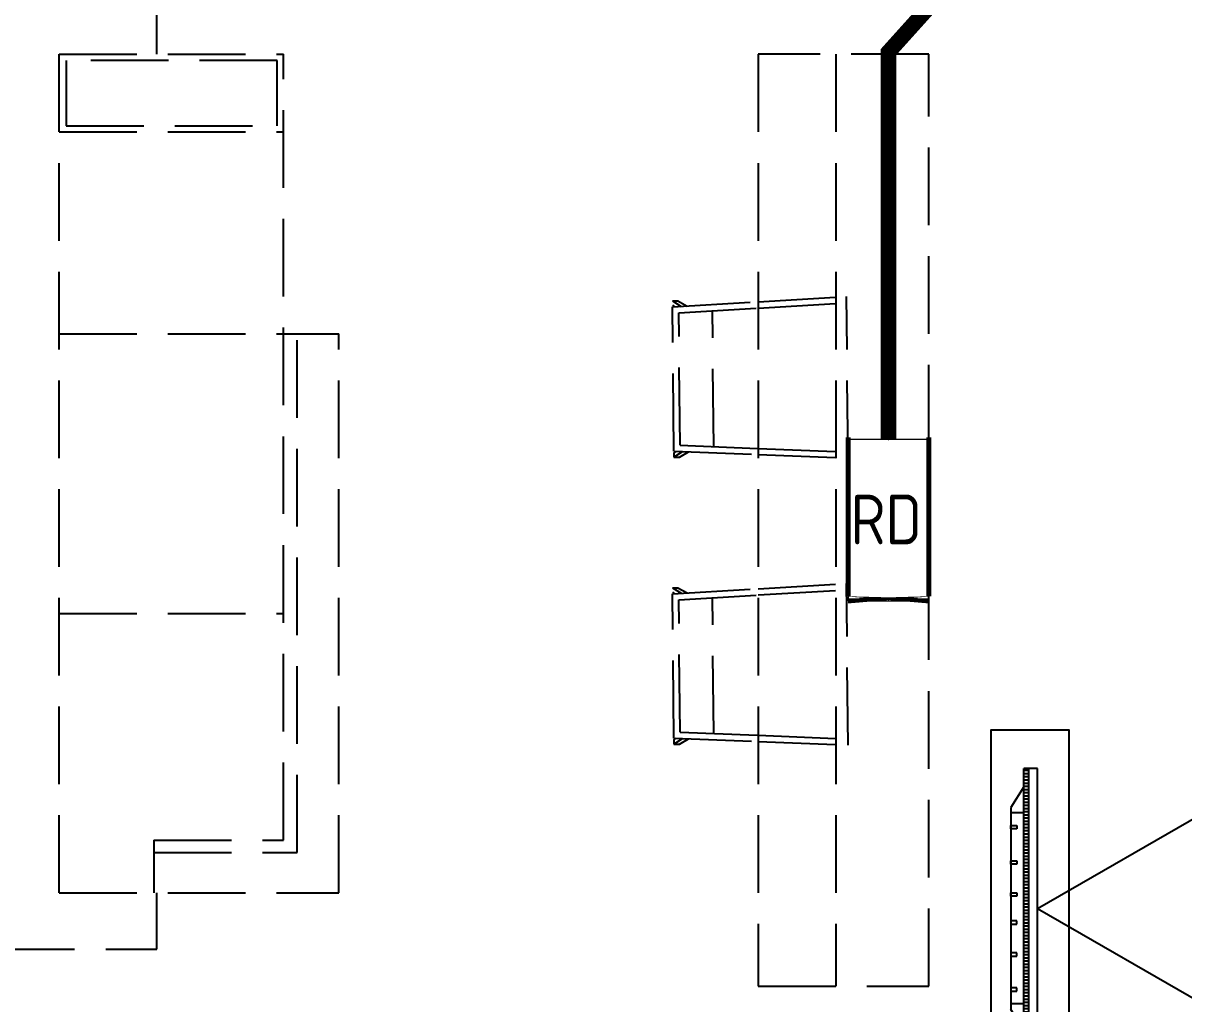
# Model space of a CAD drawing. Extents: x 2803505 to 5851001, y -1372902 to 24339.
# Drawn here: x 3287747 to 3291483, y -946080 to -942923 of the extents above; entities that cross this region are included whole.
import ezdxf
from ezdxf.enums import TextEntityAlignment as Align

# ---------------------------------------------------------------- set-up
doc = ezdxf.new("R2010")
doc.units = 0
doc.header["$LTSCALE"] = 1000
doc.header["$MEASUREMENT"] = 0
doc.linetypes.add('A户型$0$DASH', pattern=[0.35, 0.25, -0.1])
doc.linetypes.add('DASH', pattern=[0.35, 0.25, -0.1])
doc.layers.get('0').update_dxf_attribs({"linetype": 'CONTINUOUS'})
for name, color, linetype in [('!!电气', 1, 'CONTINUOUS'), ('3.5方案汇报，与郭总、侯月琴确定户型_t8$0$2020.03.04 -1安徽标准化洋房户型(UA）_t8_t8$0$fur', 252, 'CONTINUOUS'), ('3.5方案汇报，与郭总、侯月琴确定户型_t8$0$2020.03.04 -1安徽标准化洋房户型(UA）_t8_t8$0$FURN', 252, 'CONTINUOUS'), ('5fur', 175, 'CONTINUOUS'), ('WIRE-综合布线', 5, 'DASH')]:
    doc.layers.add(name, color=color, linetype=linetype)
doc.layers.add('EQUIP-消防', color=3, linetype='CONTINUOUS', lineweight=20)
doc.styles.get("Standard").update_dxf_attribs({"font": 'gbenor.shx', "bigfont": 'gbcbig.shx'})

# ---------------------------------------------------------------- blocks, each defined once
blk = doc.blocks.new('FGDGDGRDGRRD')
at = {"layer": '5fur', "color": 252, "linetype": 'A户型$0$DASH'}
for p, q in [((426049.7, 366458.3), (426049.7, 366694.8)), ((425734.9, 363758.3), (425734.9, 366458.3)), ((425734.9, 366458.3), (426457.1, 366458.3)), ((426437.1, 366438.3), (425757.1, 366438.3)), ((425757.1, 366438.3), (425757.1, 366228.3)), ((426437.1, 366228.3), (426437.1, 366438.3)), ((426457.1, 363928.3), (426457.1, 366458.3)), ((428534.8, 366458.3), (427984.8, 366458.3)), ((427984.8, 366458.3), (427984.8, 363458.3)), ((428234.8, 366458.3), (428234.8, 363458.3)), ((428534.8, 363458.3), (428534.8, 366458.3)), ((425734.9, 366208.3), (426457.1, 366208.3)), ((425757.1, 366228.3), (426437.1, 366228.3)), ((427984.8, 365661.4), (428269.5, 365678.2)), ((428274.6, 365158.1), (428269.5, 365678.2)), ((427709.2, 365664.3), (427726.5, 365664.5)), ((427709.2, 365664.3), (427737.5, 365646.7)), ((427709.3, 365650.7), (427716.2, 365645.4)), ((427709.4, 365645), (427984.8, 365661.4)), ((427713.9, 365180.3), (427709.4, 365645)), ((427726.5, 365664.5), (427756.5, 365647.8)), ((427729.6, 365626.2), (427984.8, 365641.3)), ((427984.8, 365641.3), (428269.7, 365658.2)), ((427733.7, 365199.5), (427729.6, 365626.2)), ((427842.2, 365195.2), (427837.9, 365632.6)), ((425734.9, 365558.3), (426634.9, 365558.3)), ((426501.6, 363888.3), (426501.6, 365558.3)), ((426634.9, 363758.3), (426634.9, 365558.3)), ((427733.7, 365199.5), (427984.8, 365189.6)), ((427713.9, 365180.3), (427984.8, 365169.6)), ((427714, 365174.6), (427720.8, 365180)), ((427714, 365174.6), (427714.1, 365161)), ((427714.1, 365161), (427742, 365179.2)), ((427714.1, 365161), (427731.4, 365161.2)), ((427731.4, 365161.2), (427761.1, 365178.4)), ((427984.8, 365189.6), (428274.4, 365178.1)), ((427984.8, 365169.6), (428274.6, 365158.1)), ((427984.8, 364737.6), (428269.5, 364754.5)), ((428274.6, 364234.3), (428269.5, 364754.5)), ((427709.2, 364740.6), (427726.5, 364740.7)), ((427709.2, 364740.6), (427737.5, 364722.9)), ((427709.3, 364727), (427716.2, 364721.7)), ((427709.4, 364721.3), (427984.8, 364737.6)), ((427713.9, 364256.6), (427709.4, 364721.3)), ((427726.5, 364740.7), (427756.5, 364724.1)), ((427729.6, 364702.4), (427984.8, 364717.6)), ((427842.2, 364271.5), (427837.9, 364708.9)), ((427984.8, 364717.6), (428269.7, 364734.4)), ((427733.7, 364275.8), (427729.6, 364702.4)), ((425734.9, 364658.3), (426457.1, 364658.3)), ((427733.7, 364275.8), (427984.8, 364265.8)), ((427984.8, 364265.8), (428274.4, 364254.4)), ((427713.9, 364256.6), (427984.8, 364245.8)), ((427714, 364250.9), (427720.8, 364256.3)), ((427714, 364250.9), (427714.1, 364237.3)), ((427714.1, 364237.3), (427742, 364255.4)), ((427714.1, 364237.3), (427731.4, 364237.4)), ((427731.4, 364237.4), (427761.1, 364254.7)), ((427984.8, 364245.8), (428274.6, 364234.3)), ((426039.6, 363928.3), (426457.1, 363928.3)), ((426039.6, 363928.3), (426039.6, 363758.3)), ((426039.6, 363888.3), (426501.6, 363888.3)), ((425734.9, 363758.3), (426634.9, 363758.3)), ((426049.7, 363577.1), (426049.7, 363758.3)), ((423434.8, 363577.1), (426049.7, 363577.1)), ((427984.8, 363458.3), (428534.8, 363458.3))]:
    blk.add_line(p, q, dxfattribs=at)
blk = doc.blocks.new('3.5方案汇报，与郭总、侯月琴确定户型_t8$0$2020.03.04 -1安徽标准化洋房户型(UA）_t8_t8$0$sdfgsdfgsdfg')
at = {"layer": '3.5方案汇报，与郭总、侯月琴确定户型_t8$0$2020.03.04 -1安徽标准化洋房户型(UA）_t8_t8$0$FURN'}
h = blk.add_hatch(dxfattribs=at)
h.set_pattern_fill('ANSI31', color=256, scale=100, angle=225, style=0)
h.set_pattern_definition([(360, (-130272.125, -44238.089), (4e-15, 9.152), [])])
h.paths.add_polyline_path([(-68957.8, -54984.3), (-68957.8, -54178.9), (-68972, -54178.9), (-68972, -54984.3)])
for p, q in [((-68997.5, -54581.6), (-70393.9, -53775.4)), ((-68957.8, -54178.9), (-68997.5, -54178.9)), ((-68997.5, -54178.9), (-68997.5, -54984.3)), ((-68972, -54178.9), (-68972, -54984.3)), ((-68957.8, -54178.9), (-68957.8, -54984.3)), ((-68957.8, -54230.8), (-68920, -54290.5)), ((-68920, -54872.7), (-68920, -54290.5)), ((-68957.8, -54306.5), (-68920, -54306.5)), ((-68937.6, -54343.1), (-68937.6, -54352.6)), ((-68920, -54343.1), (-68937.6, -54343.1)), ((-68937.6, -54352.6), (-68920, -54352.6)), ((-68920, -54352.6), (-68920, -54343.1)), ((-68937.6, -54444.2), (-68937.6, -54453.8)), ((-68920, -54444.2), (-68937.6, -54444.2)), ((-68937.6, -54453.8), (-68920, -54453.8)), ((-68920, -54453.8), (-68920, -54444.2)), ((-68937.6, -54536.4), (-68937.6, -54546)), ((-68920, -54536.4), (-68937.6, -54536.4)), ((-68937.6, -54546), (-68920, -54546)), ((-68920, -54546), (-68920, -54536.4)), ((-68997.5, -54581.6), (-70393.9, -55387.8)), ((-68937.6, -54626.8), (-68937.6, -54617.2)), ((-68937.6, -54617.2), (-68920, -54617.2)), ((-68920, -54626.8), (-68937.6, -54626.8)), ((-68920, -54617.2), (-68920, -54626.8)), ((-68937.6, -54719), (-68937.6, -54709.4)), ((-68937.6, -54709.4), (-68920, -54709.4)), ((-68920, -54719), (-68937.6, -54719)), ((-68920, -54709.4), (-68920, -54719)), ((-68937.6, -54820.1), (-68937.6, -54810.6)), ((-68937.6, -54810.6), (-68920, -54810.6)), ((-68920, -54820.1), (-68937.6, -54820.1)), ((-68920, -54810.6), (-68920, -54820.1)), ((-68957.8, -54856.7), (-68920, -54856.7)), ((-68957.8, -54932.4), (-68920, -54872.7)), ((-68997.5, -54984.3), (-68957.8, -54984.3))]:
    blk.add_line(p, q, dxfattribs=at)
blk = doc.blocks.new('A$C1C403CBE')
at = {"layer": '3.5方案汇报，与郭总、侯月琴确定户型_t8$0$2020.03.04 -1安徽标准化洋房户型(UA）_t8_t8$0$FURN', "ltscale": 0.3}
blk.add_lwpolyline([(34650, 1575), (34400, 1575), (34400, 2725), (34650, 2725)], close=True, dxfattribs=at)
blk.add_blockref('FGDGDGRDGRRD', (-394334.8, -361558.3))
at = {"layer": '3.5方案汇报，与郭总、侯月琴确定户型_t8$0$2020.03.04 -1安徽标准化洋房户型(UA）_t8_t8$0$fur', "xscale": 1.1175, "yscale": 1.1175, "zscale": 1.1175, "rotation": 180}
blk.add_blockref('3.5方案汇报，与郭总、侯月琴确定户型_t8$0$2020.03.04 -1安徽标准化洋房户型(UA）_t8_t8$0$sdfgsdfgsdfg', (-42554.7, -58844.9), dxfattribs=at)
blk = doc.blocks.new('$equip$00002771')
for p, q in [((-0.65, 0.65), (-0.65, 0)), ((0.65, 0.65), (-0.65, 0.65)), ((0.65, 0), (0.65, 0.65)), ((-0.65, 0), (0.65, 0))]:
    blk.add_line(p, q)
at = {"const_width": 0.04}
blk.add_lwpolyline([(-0.65, 0.65), (-0.65, 0), (0.65, 0), (0.65, 0.65), (-0.65, 0.65), (-0.65, 0)], dxfattribs=at)
for p in [(0, 0.65), (-0.65, 0.325), (0.65, 0.325), (0, 0)]:
    blk.add_point(p)
at = {"color": 7}
blk.add_attdef('$TEXT$', text='', height=0.4, dxfattribs=at).set_placement((0.0062, 0.343), align=Align.MIDDLE_CENTER)
at = {"color": 7, "flags": 1}
for tag, height, p in [('B', 0.4, (0.9046, 0.2456)), ('A', 0.00002, (0, 0))]:
    blk.add_attdef(tag, text='', height=height, dxfattribs=at).set_placement(p, align=Align.MIDDLE_CENTER)

msp = doc.modelspace()

# ---------------------------------------------------------------- linework, layer by layer
at = {"layer": 'WIRE-综合布线', "color": 4, "const_width": 50}
msp.add_lwpolyline([(3290532.1, -944262.9), (3290532.1, -943015.5), (3293317.8, -939921.7), (3294512.6, -939921.7)], dxfattribs=at)

# ---------------------------------------------------------------- block references
at = {"layer": '!!电气'}
msp.add_blockref('A$C1C403CBE', (3256462.1, -947922.9), dxfattribs=at)
at = {"layer": 'EQUIP-消防', "color": 6}
ref = msp.add_blockref('$equip$00002771', (3290662.1, -944522.9), dxfattribs=dict(at, xscale=400, yscale=400, zscale=400, rotation=90.00000000024009))
ref.add_attrib('$TEXT$', 'RD', dxfattribs={"layer": '0', "color": 7, "height": 160}).set_placement((3290524.9, -944520.4), align=Align.MIDDLE_CENTER)

doc.saveas('drawing.dxf')
